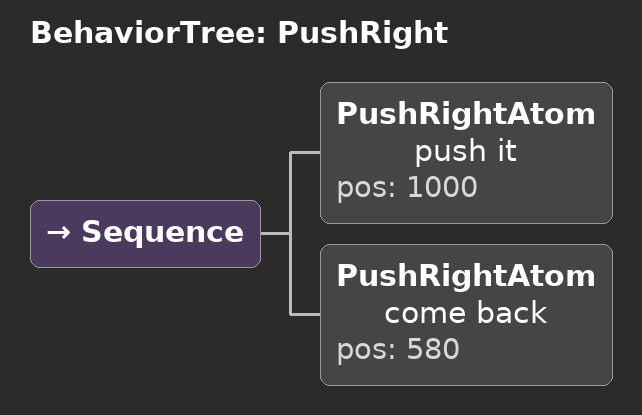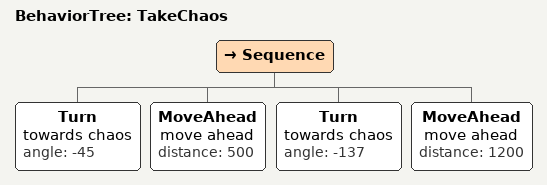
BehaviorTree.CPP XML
<BehaviorTree ID="PushRight">
    <Sequence>
        <PushRightAtom name="push it" pos="1000"/>
        <PushRightAtom name="come back" pos="580"/>
    </Sequence>
</BehaviorTree>

<BehaviorTree ID="TakeChaos">
    <Sequence>
        <Turn name="towards chaos" angle="-45"/>
        <MoveAhead name="move ahead" distance="500"/>
        <Turn name="towards chaos" angle="-137"/>
        <MoveAhead name="move ahead" distance="1200"/>
    </Sequence>
</BehaviorTree>
